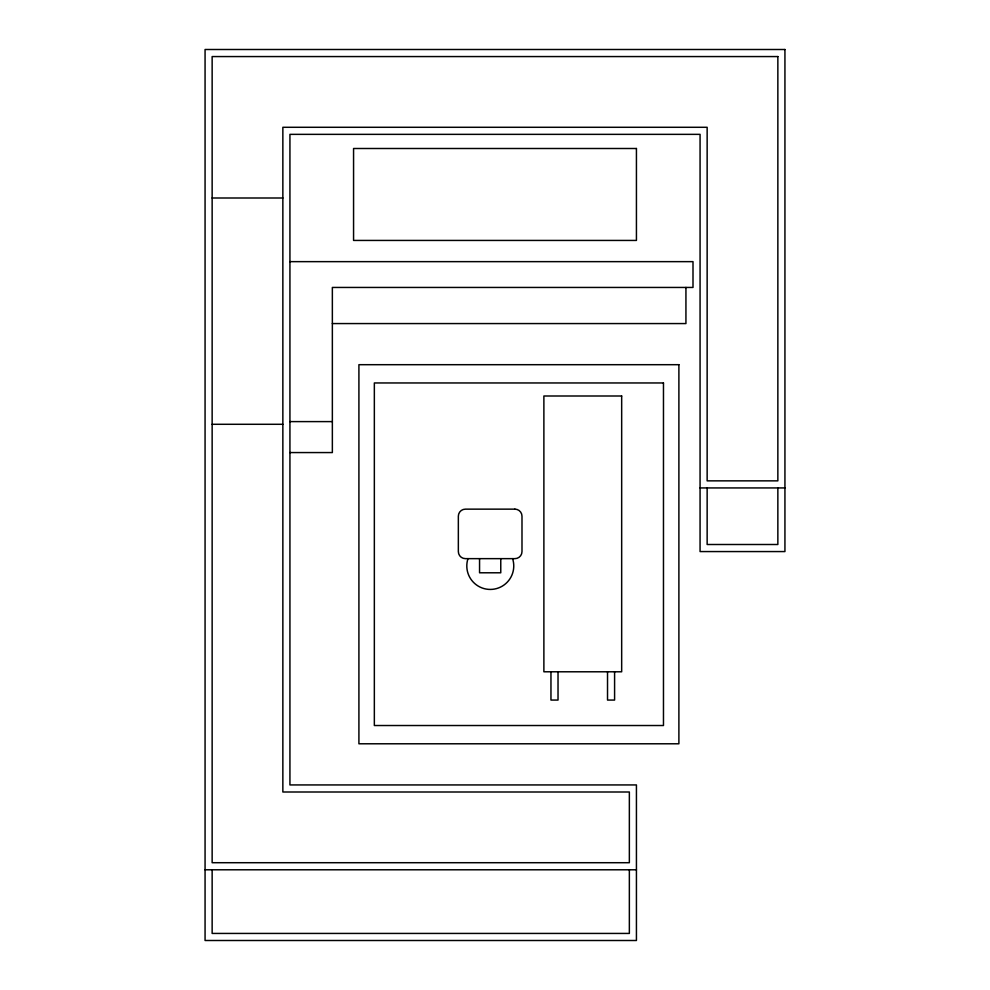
<?xml version="1.0" encoding="UTF-8"?>
<svg xmlns="http://www.w3.org/2000/svg" width="990" height="990" viewBox="0 0 990 990"><rect width="100%" height="100%" fill="white"/><g stroke="black" fill="none" stroke-linecap="round" stroke-linejoin="round"><path stroke-width="1.49" d="M212.145 198L282.855 198M289.934 261.645L693 261.645L693 287.447L332.355 287.447L332.355 452.566L289.934 452.566M332.355 323.569L685.934 323.569L685.934 287.447M289.934 421.604L332.355 421.604M212.145 424.289L282.855 424.289M700.066 487.934L784.934 487.934M205.066 869.789L636.434 869.789M777.855 487.934L777.855 544.5L707.145 544.5L707.145 487.934M629.355 869.789L629.355 933.434L212.145 933.434L212.145 869.789M614.592 671.789L614.592 700.066L607.526 700.066L607.526 671.789M558.026 671.789L558.026 700.066L550.96 700.066L550.96 671.789M500.767 558.645L500.767 572.789L479.556 572.789L479.556 558.645M512.597 558.645A23.475 23.475 0 0 1 490.285 589.434A23.475 23.475 0 0 1 467.973 558.645M784.934 49.5L205.066 49.5L205.066 940.5L636.434 940.5L636.434 784.934L289.934 784.934L289.934 134.355L700.066 134.355L700.066 551.566L784.934 551.566L784.934 49.5M777.855 56.566L212.145 56.566L212.145 862.711L629.355 862.711L629.355 792L282.855 792L282.855 127.289L707.145 127.289L707.145 480.855L777.855 480.855L777.855 56.566M636.434 148.5L353.566 148.5L353.566 240.434L636.434 240.434L636.434 148.5M678.893 364.691L358.912 364.691L358.912 743.787L678.893 743.787L678.893 364.691M663.473 382.957L374.344 382.957L374.344 725.521L663.473 725.521L663.473 382.957M621.671 396L543.881 396L543.881 671.789L621.671 671.789L621.671 396M514.911 509.145L465.411 509.145A7.066 7.066 0 0 0 458.345 516.211L458.345 551.566A7.066 7.066 0 0 0 465.411 558.645L514.911 558.645A7.066 7.066 0 0 0 521.99 551.566L521.99 516.211A7.066 7.066 0 0 0 514.911 509.145"/></g></svg>
